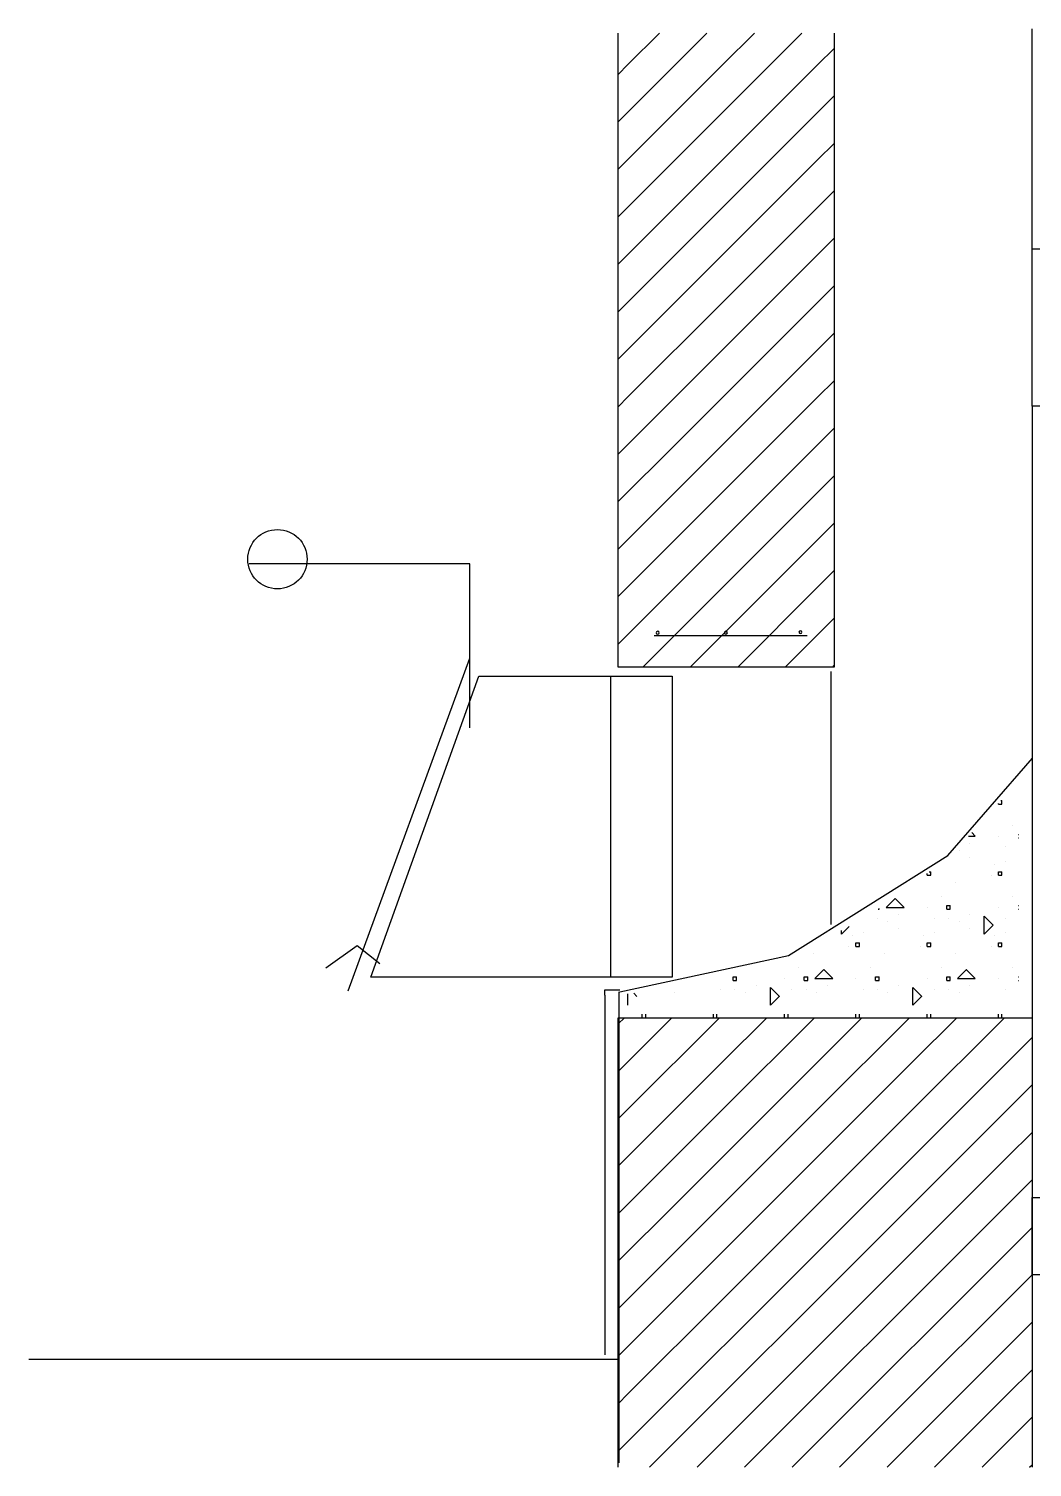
# Model space of a CAD drawing. Header units: metres. Extents: x 1426 to 4685, y 16333 to 22197.
# Drawn here: x 1426 to 3116, y 16602 to 19026 of the extents above; entities that cross this region are included whole.
import ezdxf

# ---------------------------------------------------------------- set-up
doc = ezdxf.new("R2010")
doc.units = ezdxf.units.M
doc.layers.add('ZZ-4', color=3, linetype='Continuous')

msp = doc.modelspace()

# ---------------------------------------------------------------- linework, layer by layer
for p, q in [((2435.23, 18965.63), (2488.28, 19018.68)), ((2515.23, 18965.63), (2568.28, 19018.68)), ((2595.23, 18885.63), (2728.28, 19018.68)), ((2595.23, 18965.63), (2648.28, 19018.68)), ((2755.23, 18965.63), (2782.56, 18992.96)), ((2418.84, 18869.24), (2515.23, 18965.63)), ((2418.84, 18949.24), (2435.23, 18965.63)), ((2435.23, 18805.63), (2595.23, 18965.63)), ((2435.23, 18965.63), (2435.23, 18965.63)), ((2515.23, 18965.63), (2515.23, 18965.63)), ((2595.23, 18805.63), (2755.23, 18965.63)), ((2595.23, 18965.63), (2595.23, 18965.63)), ((2755.23, 18965.63), (2755.23, 18965.63)), ((2675.23, 18805.63), (2782.56, 18912.96)), ((2435.23, 18725.63), (2595.23, 18885.63)), ((2595.23, 18885.63), (2595.23, 18885.63)), ((2755.23, 18805.63), (2782.56, 18832.96)), ((2418.84, 18789.24), (2435.23, 18805.63)), ((2435.23, 18645.63), (2595.23, 18805.63)), ((2435.23, 18805.63), (2435.23, 18805.63)), ((2515.23, 18645.63), (2675.23, 18805.63)), ((2595.23, 18645.63), (2755.23, 18805.63)), ((2595.23, 18805.63), (2595.23, 18805.63)), ((2675.23, 18805.63), (2675.23, 18805.63)), ((2755.23, 18805.63), (2755.23, 18805.63)), ((2755.23, 18725.63), (2782.56, 18752.96)), ((2418.84, 18709.24), (2435.23, 18725.63)), ((2435.23, 18725.63), (2435.23, 18725.63)), ((2595.23, 18565.63), (2755.23, 18725.63)), ((2755.23, 18725.63), (2755.23, 18725.63)), ((2755.23, 18645.63), (2782.56, 18672.96)), ((2418.84, 18549.24), (2515.23, 18645.63)), ((2418.84, 18629.24), (2435.23, 18645.63)), ((2435.23, 18485.63), (2595.23, 18645.63)), ((2435.23, 18645.63), (2435.23, 18645.63)), ((2515.23, 18645.63), (2515.23, 18645.63)), ((2595.23, 18485.63), (2755.23, 18645.63)), ((2595.23, 18645.63), (2595.23, 18645.63)), ((2755.23, 18645.63), (2755.23, 18645.63)), ((2675.23, 18485.63), (2782.56, 18592.96)), ((2435.23, 18405.63), (2595.23, 18565.63)), ((2595.23, 18565.63), (2595.23, 18565.63)), ((2755.23, 18485.63), (2782.56, 18512.96)), ((2418.84, 18469.24), (2435.23, 18485.63)), ((2435.23, 18325.63), (2595.23, 18485.63)), ((2435.23, 18485.63), (2435.23, 18485.63)), ((2515.23, 18325.63), (2675.23, 18485.63)), ((2595.23, 18325.63), (2755.23, 18485.63)), ((2595.23, 18485.63), (2595.23, 18485.63)), ((2675.23, 18485.63), (2675.23, 18485.63)), ((2755.23, 18485.63), (2755.23, 18485.63)), ((2755.23, 18405.63), (2782.56, 18432.96)), ((2418.84, 18389.24), (2435.23, 18405.63)), ((2435.23, 18405.63), (2435.23, 18405.63)), ((2595.23, 18245.63), (2755.23, 18405.63)), ((2755.23, 18405.63), (2755.23, 18405.63)), ((2755.23, 18325.63), (2782.56, 18352.96)), ((2418.84, 18229.24), (2515.23, 18325.63)), ((2418.84, 18309.24), (2435.23, 18325.63)), ((2435.23, 18165.63), (2595.23, 18325.63)), ((2435.23, 18325.63), (2435.23, 18325.63)), ((2515.23, 18325.63), (2515.23, 18325.63)), ((2595.23, 18165.63), (2755.23, 18325.63)), ((2595.23, 18325.63), (2595.23, 18325.63)), ((2755.23, 18325.63), (2755.23, 18325.63)), ((2675.23, 18165.63), (2782.56, 18272.96)), ((2435.23, 18085.63), (2595.23, 18245.63)), ((2595.23, 18245.63), (2595.23, 18245.63)), ((2755.23, 18165.63), (2782.56, 18192.96)), ((2418.84, 18149.24), (2435.23, 18165.63)), ((2435.23, 18005.63), (2595.23, 18165.63)), ((2435.23, 18165.63), (2435.23, 18165.63)), ((2515.23, 18005.63), (2675.23, 18165.63)), ((2595.23, 18005.63), (2755.23, 18165.63)), ((2595.23, 18165.63), (2595.23, 18165.63)), ((2675.23, 18165.63), (2675.23, 18165.63)), ((2755.23, 18165.63), (2755.23, 18165.63)), ((2755.23, 18085.63), (2782.56, 18112.96)), ((2418.84, 18069.24), (2435.23, 18085.63)), ((2435.23, 18085.63), (2435.23, 18085.63)), ((2620.18, 17950.58), (2755.23, 18085.63)), ((2755.23, 18085.63), (2755.23, 18085.63)), ((2755.23, 18005.63), (2782.56, 18032.96)), ((2418.84, 17989.24), (2435.23, 18005.63)), ((2435.23, 18005.63), (2435.23, 18005.63)), ((2460.18, 17950.58), (2515.23, 18005.63)), ((2515.23, 18005.63), (2515.23, 18005.63)), ((2540.18, 17950.58), (2595.23, 18005.63)), ((2595.23, 18005.63), (2595.23, 18005.63)), ((2700.18, 17950.58), (2755.23, 18005.63)), ((2755.23, 18005.63), (2755.23, 18005.63)), ((1964.2, 17405.17), (2168.79, 17965.73)), ((2780.18, 17950.58), (2782.56, 17952.96)), ((3059.23, 17719.63), (3059.23, 17720.82)), ((3059.23, 17719.63), (3065.23, 17719.63)), ((3063.27, 17725.63), (3065.23, 17725.63)), ((3065.23, 17719.63), (3065.23, 17725.63)), ((3020.23, 17665.63), (3014.38, 17671.47)), ((3083.23, 17683.63), (3083.23, 17683.63)), ((3008.62, 17665.63), (3020.23, 17665.63)), ((3011.23, 17653.63), (3011.23, 17653.63)), ((3059.23, 17665.63), (3059.23, 17665.63)), ((3071.23, 17647.63), (3071.23, 17647.63)), ((3092.23, 17668.63), (3093.24, 17668.63)), ((3092.23, 17662.63), (3093.24, 17662.63)), ((2993.23, 17641.63), (2993.23, 17641.63)), ((3011.23, 17629.63), (3011.23, 17629.63)), ((3071.23, 17623.63), (3071.23, 17623.63)), ((2939.23, 17599.63), (2939.23, 17602.75)), ((2939.23, 17599.63), (2945.23, 17599.63)), ((2942.74, 17605.63), (2945.23, 17605.63)), ((2945.23, 17599.63), (2945.23, 17605.63)), ((3047.23, 17599.63), (3047.23, 17599.63)), ((3053.23, 17617.63), (3053.23, 17617.63)), ((3059.23, 17599.63), (3059.23, 17605.63)), ((3059.23, 17605.63), (3065.23, 17605.63)), ((3059.23, 17599.63), (3065.23, 17599.63)), ((3065.23, 17599.63), (3065.23, 17605.63)), ((2987.23, 17587.63), (2987.23, 17587.63)), ((2870.23, 17545.63), (2885.29, 17560.69)), ((2900.23, 17545.63), (2885.17, 17560.69)), ((2963.23, 17563.63), (2963.23, 17563.63)), ((3083.23, 17563.63), (3083.23, 17563.63)), ((2855.23, 17527.63), (2855.23, 17527.63)), ((2856.57, 17542.63), (2858.23, 17542.63)), ((2858.23, 17542.63), (2858.23, 17543.7)), ((2870.23, 17545.63), (2900.23, 17545.63)), ((2891.23, 17533.63), (2891.23, 17533.63)), ((2939.23, 17545.63), (2939.23, 17545.63)), ((2951.23, 17527.63), (2951.23, 17527.63)), ((2972.23, 17548.63), (2978.23, 17548.63)), ((2972.23, 17542.63), (2972.23, 17548.63)), ((2972.23, 17542.63), (2978.23, 17542.63)), ((2975.23, 17527.63), (2975.23, 17527.63)), ((2978.23, 17542.63), (2978.23, 17548.63)), ((3011.23, 17533.63), (3011.23, 17533.63)), ((3035.23, 17530.63), (3050.29, 17515.57)), ((3035.23, 17500.63), (3035.23, 17530.63)), ((3059.23, 17545.63), (3059.23, 17545.63)), ((3071.23, 17527.63), (3071.23, 17527.63)), ((3092.23, 17548.63), (3093.24, 17548.63)), ((3092.23, 17542.63), (3093.24, 17542.63)), ((2795.23, 17500.63), (2807.99, 17513.39)), ((2795.23, 17500.63), (2795.23, 17506.37)), ((2831.23, 17503.63), (2831.23, 17503.63)), ((2873.23, 17521.63), (2873.23, 17521.63)), ((2891.23, 17509.63), (2891.23, 17509.63)), ((2951.23, 17503.63), (2951.23, 17503.63)), ((2993.23, 17521.63), (2993.23, 17521.63)), ((3011.23, 17509.63), (3011.23, 17509.63)), ((3035.23, 17500.63), (3050.29, 17515.69)), ((3071.23, 17503.63), (3071.23, 17503.63)), ((1979.35, 17480.92), (1926.31, 17443.05)), ((2017.24, 17450.62), (1979.35, 17480.92)), ((2807.23, 17479.63), (2807.23, 17479.63)), ((2813.23, 17497.63), (2813.23, 17497.63)), ((2819.23, 17479.63), (2819.23, 17485.63)), ((2819.23, 17485.63), (2825.23, 17485.63)), ((2819.23, 17479.63), (2825.23, 17479.63)), ((2825.23, 17479.63), (2825.23, 17485.63)), ((2927.23, 17479.63), (2927.23, 17479.63)), ((2933.23, 17497.63), (2933.23, 17497.63)), ((2939.23, 17479.63), (2939.23, 17485.63)), ((2939.23, 17485.63), (2945.23, 17485.63)), ((2939.23, 17479.63), (2945.23, 17479.63)), ((2945.23, 17479.63), (2945.23, 17485.63)), ((3047.23, 17479.63), (3047.23, 17479.63)), ((3053.23, 17497.63), (3053.23, 17497.63)), ((3059.23, 17479.63), (3059.23, 17485.63)), ((3059.23, 17485.63), (3065.23, 17485.63)), ((3059.23, 17479.63), (3065.23, 17479.63)), ((3065.23, 17479.63), (3065.23, 17485.63)), ((2747.23, 17467.63), (2747.23, 17467.63)), ((2867.23, 17467.63), (2867.23, 17467.63)), ((2987.23, 17467.63), (2987.23, 17467.63)), ((2612.23, 17428.63), (2618.23, 17428.63)), ((2612.23, 17422.63), (2612.23, 17428.63)), ((2618.23, 17422.63), (2618.23, 17428.63)), ((2723.23, 17443.63), (2723.23, 17443.63)), ((2732.23, 17428.63), (2738.23, 17428.63)), ((2732.23, 17422.63), (2732.23, 17428.63)), ((2738.23, 17422.63), (2738.23, 17428.63)), ((2750.23, 17425.63), (2765.29, 17440.69)), ((2780.23, 17425.63), (2765.17, 17440.69)), ((2843.23, 17443.63), (2843.23, 17443.63)), ((2852.23, 17428.63), (2858.23, 17428.63)), ((2852.23, 17422.63), (2852.23, 17428.63)), ((2858.23, 17422.63), (2858.23, 17428.63)), ((2963.23, 17443.63), (2963.23, 17443.63)), ((2972.23, 17428.63), (2978.23, 17428.63)), ((2972.23, 17422.63), (2972.23, 17428.63)), ((2978.23, 17422.63), (2978.23, 17428.63)), ((2990.23, 17425.63), (3005.29, 17440.69)), ((3020.23, 17425.63), (3005.17, 17440.69)), ((3083.23, 17443.63), (3083.23, 17443.63)), ((3092.23, 17428.63), (3093.24, 17428.63)), ((2396.11, 17406.6), (2421.41, 17406.6)), ((2396.11, 17397.6), (2396.11, 17406.6)), ((2591.23, 17407.63), (2591.23, 17407.63)), ((2612.23, 17422.63), (2618.23, 17422.63)), ((2615.23, 17407.63), (2615.23, 17407.63)), ((2651.23, 17413.63), (2651.23, 17413.63)), ((2675.23, 17410.63), (2690.29, 17395.57)), ((2675.23, 17380.63), (2675.23, 17410.63)), ((2699.23, 17425.63), (2699.23, 17425.63)), ((2711.23, 17407.63), (2711.23, 17407.63)), ((2732.23, 17422.63), (2738.23, 17422.63)), ((2735.23, 17407.63), (2735.23, 17407.63)), ((2750.23, 17425.63), (2780.23, 17425.63)), ((2771.23, 17413.63), (2771.23, 17413.63)), ((2819.23, 17425.63), (2819.23, 17425.63)), ((2831.23, 17407.63), (2831.23, 17407.63)), ((2852.23, 17422.63), (2858.23, 17422.63)), ((2855.23, 17407.63), (2855.23, 17407.63)), ((2891.23, 17413.63), (2891.23, 17413.63)), ((2915.23, 17410.63), (2930.29, 17395.57)), ((2915.23, 17380.63), (2915.23, 17410.63)), ((2939.23, 17425.63), (2939.23, 17425.63)), ((2951.23, 17407.63), (2951.23, 17407.63)), ((2972.23, 17422.63), (2978.23, 17422.63)), ((2975.23, 17407.63), (2975.23, 17407.63)), ((2990.23, 17425.63), (3020.23, 17425.63)), ((3011.23, 17413.63), (3011.23, 17413.63)), ((3059.23, 17425.63), (3059.23, 17425.63)), ((3071.23, 17407.63), (3071.23, 17407.63)), ((3092.23, 17422.63), (3093.24, 17422.63)), ((2396.11, 17397.6), (2396.11, 16791.58)), ((2435.23, 17380.63), (2435.23, 17399.9)), ((2445.11, 17400.75), (2450.29, 17395.57)), ((2513.23, 17401.63), (2513.23, 17401.63)), ((2633.23, 17401.63), (2633.23, 17401.63)), ((2675.23, 17380.63), (2690.29, 17395.69)), ((2753.23, 17401.63), (2753.23, 17401.63)), ((2873.23, 17401.63), (2873.23, 17401.63)), ((2915.23, 17380.63), (2930.29, 17395.69)), ((2993.23, 17401.63), (2993.23, 17401.63)), ((2418.84, 17269.24), (2509.32, 17359.72)), ((2418.84, 17349.24), (2429.32, 17359.72)), ((2435.23, 17205.63), (2589.32, 17359.72)), ((2459.23, 17359.72), (2459.23, 17365.63)), ((2465.23, 17359.72), (2465.23, 17365.63)), ((2579.23, 17359.72), (2579.23, 17365.63)), ((2585.23, 17359.72), (2585.23, 17365.63)), ((2595.23, 17205.63), (2749.32, 17359.72)), ((2595.23, 17285.63), (2669.32, 17359.72)), ((2675.23, 17205.63), (2829.32, 17359.72)), ((2699.23, 17359.72), (2699.23, 17365.63)), ((2705.23, 17359.72), (2705.23, 17365.63)), ((2755.23, 17205.63), (2909.32, 17359.72)), ((2819.23, 17359.72), (2819.23, 17365.63)), ((2825.23, 17359.72), (2825.23, 17365.63)), ((2915.23, 17205.63), (3069.32, 17359.72)), ((2915.23, 17285.63), (2989.32, 17359.72)), ((2939.23, 17359.72), (2939.23, 17365.63)), ((2945.23, 17359.72), (2945.23, 17365.63)), ((3059.23, 17359.72), (3059.23, 17365.63)), ((3065.23, 17359.72), (3065.23, 17365.63)), ((2995.23, 17205.63), (3115.97, 17326.37)), ((2435.23, 17125.63), (2595.23, 17285.63)), ((2595.23, 17285.63), (2595.23, 17285.63)), ((2755.23, 17125.63), (2915.23, 17285.63)), ((2915.23, 17285.63), (2915.23, 17285.63)), ((3075.23, 17205.63), (3115.97, 17246.37)), ((2418.84, 17189.24), (2435.23, 17205.63)), ((2435.23, 17045.63), (2595.23, 17205.63)), ((2435.23, 17205.63), (2435.23, 17205.63)), ((2515.23, 17045.63), (2675.23, 17205.63)), ((2595.23, 17045.63), (2755.23, 17205.63)), ((2595.23, 17205.63), (2595.23, 17205.63)), ((2675.23, 17205.63), (2675.23, 17205.63)), ((2755.23, 17205.63), (2755.23, 17205.63)), ((2755.23, 17045.63), (2915.23, 17205.63)), ((2835.23, 17045.63), (2995.23, 17205.63)), ((2915.23, 17045.63), (3075.23, 17205.63)), ((2915.23, 17205.63), (2915.23, 17205.63)), ((2995.23, 17205.63), (2995.23, 17205.63)), ((3075.23, 17205.63), (3075.23, 17205.63)), ((3075.23, 17125.63), (3115.97, 17166.37)), ((2418.84, 17109.24), (2435.23, 17125.63)), ((2435.23, 17125.63), (2435.23, 17125.63)), ((2595.23, 16965.63), (2755.23, 17125.63)), ((2755.23, 17125.63), (2755.23, 17125.63)), ((2915.23, 16965.63), (3075.23, 17125.63)), ((3075.23, 17125.63), (3075.23, 17125.63)), ((3075.23, 17045.63), (3115.97, 17086.37)), ((2418.84, 16949.24), (2515.23, 17045.63)), ((2418.84, 17029.24), (2435.23, 17045.63)), ((2435.23, 16885.63), (2595.23, 17045.63)), ((2435.23, 17045.63), (2435.23, 17045.63)), ((2515.23, 17045.63), (2515.23, 17045.63)), ((2595.23, 16885.63), (2755.23, 17045.63)), ((2595.23, 17045.63), (2595.23, 17045.63)), ((2675.23, 16885.63), (2835.23, 17045.63)), ((2755.23, 16885.63), (2915.23, 17045.63)), ((2755.23, 17045.63), (2755.23, 17045.63)), ((2835.23, 17045.63), (2835.23, 17045.63)), ((2915.23, 16885.63), (3075.23, 17045.63)), ((2915.23, 17045.63), (2915.23, 17045.63)), ((3075.23, 17045.63), (3075.23, 17045.63)), ((2995.23, 16885.63), (3115.97, 17006.37)), ((2435.23, 16805.63), (2595.23, 16965.63)), ((2595.23, 16965.63), (2595.23, 16965.63)), ((2755.23, 16805.63), (2915.23, 16965.63)), ((2915.23, 16965.63), (2915.23, 16965.63)), ((3075.23, 16885.63), (3115.97, 16926.37)), ((2418.84, 16869.24), (2435.23, 16885.63)), ((2435.23, 16725.63), (2595.23, 16885.63)), ((2435.23, 16885.63), (2435.23, 16885.63)), ((2515.23, 16725.63), (2675.23, 16885.63)), ((2595.23, 16725.63), (2755.23, 16885.63)), ((2595.23, 16885.63), (2595.23, 16885.63)), ((2675.23, 16885.63), (2675.23, 16885.63)), ((2755.23, 16885.63), (2755.23, 16885.63)), ((2755.23, 16725.63), (2915.23, 16885.63)), ((2835.23, 16725.63), (2995.23, 16885.63)), ((2915.23, 16725.63), (3075.23, 16885.63)), ((2915.23, 16885.63), (2915.23, 16885.63)), ((2995.23, 16885.63), (2995.23, 16885.63)), ((3075.23, 16885.63), (3075.23, 16885.63)), ((3075.23, 16805.63), (3115.97, 16846.37)), ((2418.84, 16789.24), (2435.23, 16805.63)), ((2435.23, 16805.63), (2435.23, 16805.63)), ((2595.23, 16645.63), (2755.23, 16805.63)), ((2755.23, 16805.63), (2755.23, 16805.63)), ((2915.23, 16645.63), (3075.23, 16805.63)), ((3075.23, 16805.63), (3075.23, 16805.63)), ((3075.23, 16725.63), (3115.97, 16766.37)), ((2418.84, 16629.24), (2515.23, 16725.63)), ((2418.84, 16709.24), (2435.23, 16725.63)), ((2435.23, 16725.63), (2435.23, 16725.63)), ((2471.8, 16602.2), (2595.23, 16725.63)), ((2515.23, 16725.63), (2515.23, 16725.63)), ((2595.23, 16725.63), (2595.23, 16725.63)), ((2631.8, 16602.2), (2755.23, 16725.63)), ((2711.8, 16602.2), (2835.23, 16725.63)), ((2755.23, 16725.63), (2755.23, 16725.63)), ((2791.8, 16602.2), (2915.23, 16725.63)), ((2835.23, 16725.63), (2835.23, 16725.63)), ((2915.23, 16725.63), (2915.23, 16725.63)), ((2951.8, 16602.2), (3075.23, 16725.63)), ((3075.23, 16725.63), (3075.23, 16725.63)), ((3031.8, 16602.2), (3115.97, 16686.37)), ((2551.8, 16602.2), (2595.23, 16645.63)), ((2595.23, 16645.63), (2595.23, 16645.63)), ((2871.8, 16602.2), (2915.23, 16645.63)), ((2915.23, 16645.63), (2915.23, 16645.63)), ((3111.8, 16602.2), (3115.97, 16606.37))]:
    msp.add_line(p, q)
for points in [[(2782.56, 19018.68), (2782.56, 17950.58), (2418.84, 17950.58)], [(2418.84, 17950.58), (2418.84, 19018.68)], [(3115.97, 18654.88), (3115.97, 19026.07)], [(3396.34, 19026.07), (3396.34, 18654.88), (3115.97, 18654.88)], [(3115.97, 18389.94), (3115.97, 18655.07), (4267.74, 18655.07)], [(3115.97, 18389.94), (3115.97, 16609.78)], [(4267.74, 18389.94), (3115.97, 18389.94)], [(2479.46, 18003.61), (2737.1, 18003.61)], [(2776.8, 17942.82), (2776.8, 17516.52)], [(2002.08, 17427.9), (2183.94, 17935.43), (2509.77, 17935.43), (2509.77, 17927.17)], [(2405.65, 17934.92), (2405.65, 17429.68)], [(2509.77, 17927.17), (2509.77, 17437.55)], [(2421.41, 17403.04), (2705.94, 17464.27), (2974.28, 17632.89), (3116.92, 17796.89)], [(2509.77, 17437.55), (2509.77, 17427.9), (2002.08, 17427.9)], [(2420.26, 17358.25), (2420.26, 17403.04)], [(2418.84, 16602.2), (2418.84, 17359.72), (3115.97, 17359.72), (3115.97, 16602.2)], [(2420.67, 16609.78), (2420.67, 17359.72)], [(2426.42, 17359.72), (3115.97, 17359.72)], [(3115.97, 16926.37), (3115.97, 17056.52), (4260.17, 17056.52)], [(3115.97, 16926.81), (4267.74, 16926.81)], [(4260.17, 16926.37), (3115.97, 16926.37)], [(2418.84, 16784.01), (1426.2, 16784.01)]]:
    msp.add_lwpolyline(points)
for points in [[(2482.86, 18008.26, 1), (2487.86, 18008.26, 1), (2482.86, 18008.26, 1)], [(2597.73, 18008.26, 1), (2602.73, 18008.26, 1), (2597.73, 18008.26, 1)], [(2723.35, 18009.34, 1), (2728.35, 18009.34, 1), (2723.35, 18009.34, 1)]]:
    msp.add_lwpolyline(points, format="xyb")
at = {"layer": 'ZZ-4'}
msp.add_lwpolyline([(2168.74, 17848.09), (2168.74, 18124.39), (1797.6, 18124.39)], dxfattribs=at)
msp.add_circle((1844.98, 18132.28), 50, dxfattribs=at)

doc.saveas('drawing.dxf')
